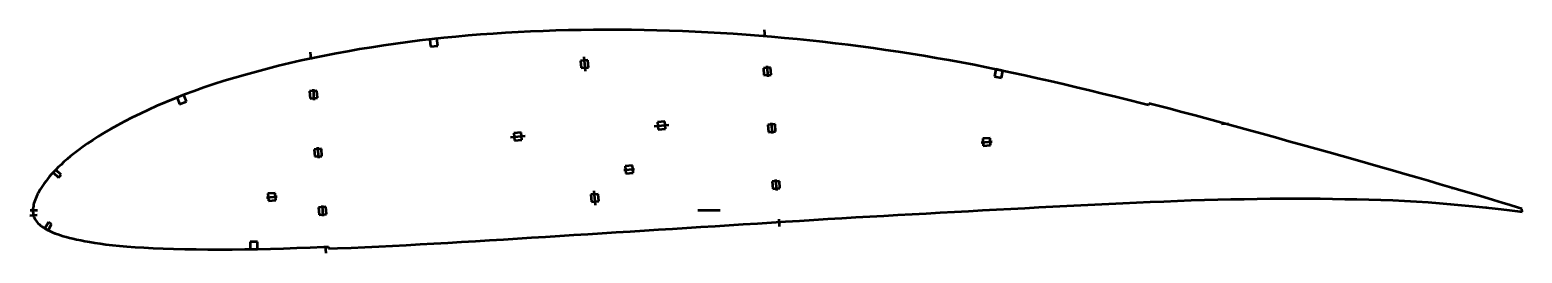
# Model space of a CAD drawing. Header units: metres. Extents: x -308 to 513, y -24 to 99.
import ezdxf

# ---------------------------------------------------------------- set-up
doc = ezdxf.new("R2010")
doc.units = ezdxf.units.M
for name, color, linetype, lineweight in [('FoilLayer', 1, 'Continuous', 50), ('StringerLayer', 1, 'Continuous', 50), ('SubLayer', 1, 'Continuous', 50)]:
    doc.layers.add(name, color=color, linetype=linetype, lineweight=lineweight)

msp = doc.modelspace()

# ---------------------------------------------------------------- linework, layer by layer
at = {"layer": 'FoilLayer'}
for p, q in [((-25.61, 98.75), (-32.54, 98.46)), ((-18.68, 98.99), (-25.61, 98.75)), ((-11.73, 99.18), (-18.68, 98.99)), ((-4.77, 99.32), (-11.73, 99.18)), ((2.19, 99.41), (-4.77, 99.32)), ((9.16, 99.46), (2.19, 99.41)), ((16.12, 99.45), (9.16, 99.46)), ((23.08, 99.4), (16.12, 99.45)), ((30.05, 99.29), (23.08, 99.4)), ((37.03, 99.13), (30.05, 99.29)), ((44.01, 98.93), (37.03, 99.13)), ((51, 98.67), (44.01, 98.93)), ((57.99, 98.37), (51, 98.67)), ((-113.5, 90.82), (-120.08, 89.8)), ((-106.89, 91.78), (-113.5, 90.82)), ((-100.26, 92.68), (-106.89, 91.78)), ((-93.61, 93.52), (-100.26, 92.68)), ((-86.95, 94.3), (-93.61, 93.52)), ((-80.28, 95.02), (-86.95, 94.3)), ((-73.58, 95.67), (-80.28, 95.02)), ((-66.84, 96.26), (-73.58, 95.67)), ((-60.05, 96.8), (-66.84, 96.26)), ((-53.21, 97.28), (-60.05, 96.8)), ((-46.34, 97.72), (-53.21, 97.28)), ((-39.44, 98.11), (-46.34, 97.72)), ((-32.54, 98.46), (-39.44, 98.11)), ((65, 98.02), (57.99, 98.37)), ((72, 97.62), (65, 98.02)), ((79.02, 97.17), (72, 97.62)), ((86.05, 96.67), (79.02, 97.17)), ((93.08, 96.13), (86.05, 96.67)), ((100.12, 95.55), (93.08, 96.13)), ((107.16, 94.92), (100.12, 95.55)), ((114.2, 94.25), (107.16, 94.92)), ((121.23, 93.54), (114.2, 94.25)), ((128.24, 92.79), (121.23, 93.54)), ((135.23, 91.99), (128.24, 92.79)), ((142.2, 91.14), (135.23, 91.99)), ((149.17, 90.25), (142.2, 91.14)), ((-158.73, 82.48), (-164.99, 81.06)), ((-152.41, 83.85), (-158.73, 82.48)), ((-146.03, 85.16), (-152.41, 83.85)), ((-139.61, 86.41), (-146.03, 85.16)), ((-133.14, 87.6), (-139.61, 86.41)), ((-126.63, 88.73), (-133.14, 87.6)), ((-120.08, 89.8), (-126.63, 88.73)), ((156.13, 89.31), (149.17, 90.25)), ((163.08, 88.32), (156.13, 89.31)), ((170.02, 87.29), (163.08, 88.32)), ((176.96, 86.21), (170.02, 87.29)), ((183.88, 85.09), (176.96, 86.21)), ((190.79, 83.91), (183.88, 85.09)), ((197.7, 82.69), (190.79, 83.91)), ((204.62, 81.41), (197.7, 82.69)), ((-189.48, 74.73), (-195.38, 73.03)), ((-183.45, 76.39), (-189.48, 74.73)), ((-177.35, 78), (-183.45, 76.39)), ((-171.2, 79.56), (-177.35, 78)), ((-164.99, 81.06), (-171.2, 79.56)), ((211.56, 80.08), (204.62, 81.41)), ((218.5, 78.71), (211.56, 80.08)), ((225.46, 77.29), (218.5, 78.71)), ((232.43, 75.82), (225.46, 77.29)), ((239.43, 74.29), (232.43, 75.82)), ((246.46, 72.72), (239.43, 74.29)), ((-212.35, 67.62), (-217.77, 65.7)), ((-206.82, 69.48), (-212.35, 67.62)), ((-201.16, 71.28), (-206.82, 69.48)), ((-195.38, 73.03), (-201.16, 71.28)), ((253.54, 71.1), (246.46, 72.72)), ((260.68, 69.43), (253.54, 71.1)), ((267.86, 67.72), (260.68, 69.43)), ((275.06, 66), (267.86, 67.72)), ((282.27, 64.24), (275.06, 66)), ((-238.18, 57.52), (-242.91, 55.38)), ((-233.29, 59.63), (-238.18, 57.52)), ((-228.25, 61.7), (-233.29, 59.63)), ((-223.07, 63.73), (-228.25, 61.7)), ((-217.77, 65.7), (-223.07, 63.73)), ((289.48, 62.46), (282.27, 64.24)), ((296.69, 60.65), (289.48, 62.46)), ((303.92, 58.81), (296.69, 60.65)), ((307.57, 57.87), (303.92, 58.81)), ((307.83, 58.88), (307.57, 57.87)), ((311.43, 57.96), (307.83, 58.88)), ((318.7, 56.06), (311.43, 57.96)), ((-251.86, 51.06), (-256.04, 48.92)), ((-247.48, 53.22), (-251.86, 51.06)), ((-242.91, 55.38), (-247.48, 53.22)), ((325.99, 54.13), (318.7, 56.06)), ((333.28, 52.19), (325.99, 54.13)), ((340.6, 50.21), (333.28, 52.19)), ((347.94, 48.22), (340.6, 50.21)), ((-267.19, 42.67), (-270.45, 40.66)), ((-263.71, 44.72), (-267.19, 42.67)), ((-259.99, 46.8), (-263.71, 44.72)), ((-256.04, 48.92), (-259.99, 46.8)), ((355.31, 46.2), (347.94, 48.22)), ((362.7, 44.17), (355.31, 46.2)), ((370.09, 42.12), (362.7, 44.17)), ((377.49, 40.07), (370.09, 42.12)), ((-281.38, 33.18), (-283.62, 31.46)), ((-278.95, 34.95), (-281.38, 33.18)), ((-276.32, 36.8), (-278.95, 34.95)), ((-273.49, 38.7), (-276.32, 36.8)), ((-270.45, 40.66), (-273.49, 38.7)), ((384.89, 38), (377.49, 40.07)), ((392.28, 35.93), (384.89, 38)), ((399.65, 33.86), (392.28, 35.93)), ((406.98, 31.81), (399.65, 33.86)), ((-290.98, 25.15), (-292.48, 23.7)), ((-289.35, 26.65), (-290.98, 25.15)), ((-287.6, 28.21), (-289.35, 26.65)), ((-285.69, 29.81), (-287.6, 28.21)), ((-283.62, 31.46), (-285.69, 29.81)), ((414.21, 29.77), (406.98, 31.81)), ((421.34, 27.76), (414.21, 29.77)), ((428.33, 25.8), (421.34, 27.76)), ((435.21, 23.84), (428.33, 25.8)), ((-298.43, 17.15), (-299.36, 15.95)), ((-297.43, 18.37), (-298.43, 17.15)), ((-296.33, 19.64), (-297.43, 18.37)), ((-295.15, 20.95), (-296.33, 19.64)), ((-293.87, 22.3), (-295.15, 20.95)), ((-292.48, 23.7), (-293.87, 22.3)), ((441.97, 21.9), (435.21, 23.84)), ((448.63, 19.95), (441.97, 21.9)), ((455.2, 18.02), (448.63, 19.95)), ((461.69, 16.18), (455.2, 18.02)), ((-304.07, 8.5), (-304.52, 7.57)), ((-303.57, 9.46), (-304.07, 8.5)), ((-303, 10.47), (-303.57, 9.46)), ((-302.39, 11.52), (-303, 10.47)), ((-301.73, 12.58), (-302.39, 11.52)), ((-301.01, 13.67), (-301.73, 12.58)), ((-300.22, 14.79), (-301.01, 13.67)), ((-299.36, 15.95), (-300.22, 14.79)), ((468.13, 14.3), (461.69, 16.18)), ((474.5, 12.41), (468.13, 14.3)), ((480.7, 10.58), (474.5, 12.41)), ((486.62, 8.82), (480.7, 10.58)), ((492.22, 7.16), (486.62, 8.82)), ((-306.41, 0.73), (-306.44, -0.05)), ((-306.33, 1.5), (-306.41, 0.73)), ((-306.21, 2.31), (-306.33, 1.5)), ((-306.05, 3.14), (-306.21, 2.31)), ((-305.85, 3.99), (-306.05, 3.14)), ((-305.59, 4.82), (-305.85, 3.99)), ((-305.28, 5.69), (-305.59, 4.82)), ((-304.91, 6.62), (-305.28, 5.69)), ((-304.52, 7.57), (-304.91, 6.62)), ((208.49, -0.42), (216.25, 0)), ((216.25, 0), (224, 0.42)), ((224, 0.42), (231.76, 0.83)), ((231.76, 0.83), (239.5, 1.25)), ((239.5, 1.25), (247.23, 1.66)), ((247.23, 1.66), (254.94, 2.07)), ((254.94, 2.07), (262.64, 2.46)), ((262.64, 2.46), (270.34, 2.84)), ((270.34, 2.84), (278.05, 3.21)), ((278.05, 3.21), (285.75, 3.58)), ((285.75, 3.58), (293.41, 3.95)), ((293.41, 3.95), (301.02, 4.3)), ((301.02, 4.3), (308.58, 4.63)), ((308.58, 4.63), (316.1, 4.94)), ((316.1, 4.94), (323.59, 5.23)), ((323.59, 5.23), (331.02, 5.5)), ((331.02, 5.5), (338.36, 5.74)), ((338.36, 5.74), (345.67, 5.93)), ((345.67, 5.93), (352.96, 6.09)), ((352.96, 6.09), (360.23, 6.23)), ((360.23, 6.23), (367.43, 6.37)), ((367.43, 6.37), (374.5, 6.49)), ((374.5, 6.49), (381.43, 6.54)), ((381.43, 6.54), (388.34, 6.51)), ((388.34, 6.51), (395.25, 6.47)), ((395.25, 6.47), (402.1, 6.45)), ((402.1, 6.45), (408.85, 6.38)), ((408.85, 6.38), (415.57, 6.23)), ((415.57, 6.23), (422.28, 6.08)), ((422.28, 6.08), (428.92, 5.96)), ((428.92, 5.96), (435.46, 5.79)), ((435.46, 5.79), (441.98, 5.51)), ((441.98, 5.51), (448.54, 5.18)), ((448.54, 5.18), (455.06, 4.85)), ((455.06, 4.85), (461.43, 4.49)), ((461.43, 4.49), (467.66, 4.01)), ((467.66, 4.01), (473.87, 3.46)), ((473.87, 3.46), (479.95, 2.89)), ((479.95, 2.89), (485.84, 2.33)), ((485.84, 2.33), (491.45, 1.75)), ((491.45, 1.75), (496.75, 1.17)), ((497.42, 5.62), (492.22, 7.16)), ((496.75, 1.17), (501.72, 0.62)), ((502.19, 4.18), (497.42, 5.62)), ((501.72, 0.62), (506.35, 0.08)), ((506.56, 2.83), (502.19, 4.18)), ((506.35, 0.08), (510.61, -0.44)), ((510.59, 1.61), (506.56, 2.83)), ((513.1, 0.8), (510.59, 1.61)), ((513.24, -0.78), (513.1, 0.8)), ((-306.44, -0.05), (-306.44, -0.76)), ((-306.44, -0.76), (-306.39, -1.47)), ((-306.39, -1.47), (-306.27, -2.19)), ((-306.27, -2.19), (-306.1, -2.9)), ((-306.1, -2.9), (-305.85, -3.62)), ((-305.85, -3.62), (-305.55, -4.34)), ((-305.55, -4.34), (-305.18, -5.04)), ((-305.18, -5.04), (-304.74, -5.72)), ((-304.74, -5.72), (-304.24, -6.39)), ((-304.24, -6.39), (-303.66, -7.05)), ((-303.66, -7.05), (-303.01, -7.7)), ((-303.01, -7.7), (-302.3, -8.33)), ((68.99, -8.68), (76.76, -8.19)), ((76.76, -8.19), (84.53, -7.69)), ((84.53, -7.69), (92.3, -7.19)), ((92.3, -7.19), (100.06, -6.7)), ((100.06, -6.7), (107.81, -6.21)), ((107.81, -6.21), (115.56, -5.72)), ((115.56, -5.72), (123.3, -5.25)), ((123.3, -5.25), (131.05, -4.78)), ((131.05, -4.78), (138.78, -4.31)), ((138.78, -4.31), (146.51, -3.86)), ((146.51, -3.86), (154.23, -3.41)), ((154.23, -3.41), (161.95, -2.98)), ((161.95, -2.98), (169.69, -2.55)), ((169.69, -2.55), (177.45, -2.13)), ((177.45, -2.13), (185.21, -1.71)), ((185.21, -1.71), (192.97, -1.28)), ((192.97, -1.28), (200.74, -0.84)), ((200.74, -0.84), (208.49, -0.42)), ((510.61, -0.44), (513.24, -0.78)), ((-302.3, -8.33), (-301.53, -8.94)), ((-301.53, -8.94), (-300.69, -9.53)), ((-300.69, -9.53), (-299.79, -10.1)), ((-299.79, -10.1), (-298.81, -10.65)), ((-298.81, -10.65), (-297.76, -11.18)), ((-297.76, -11.18), (-296.63, -11.7)), ((-296.63, -11.7), (-295.43, -12.2)), ((-295.43, -12.2), (-294.14, -12.7)), ((-294.14, -12.7), (-292.76, -13.19)), ((-292.76, -13.19), (-291.3, -13.68)), ((-291.3, -13.68), (-289.74, -14.17)), ((-289.74, -14.17), (-288.08, -14.66)), ((-288.08, -14.66), (-286.31, -15.14)), ((-286.31, -15.14), (-284.41, -15.61)), ((-284.41, -15.61), (-282.37, -16.07)), ((-282.37, -16.07), (-280.16, -16.52)), ((-55.17, -16.48), (-47.47, -16)), ((-47.47, -16), (-39.75, -15.53)), ((-39.75, -15.53), (-32.02, -15.05)), ((-32.02, -15.05), (-24.28, -14.56)), ((-24.28, -14.56), (-16.51, -14.06)), ((-16.51, -14.06), (-8.74, -13.57)), ((-8.74, -13.57), (-0.97, -13.08)), ((-0.97, -13.08), (6.81, -12.6)), ((6.81, -12.6), (14.58, -12.11)), ((14.58, -12.11), (22.35, -11.63)), ((22.35, -11.63), (30.12, -11.14)), ((30.12, -11.14), (37.89, -10.64)), ((37.89, -10.64), (45.66, -10.14)), ((45.66, -10.14), (53.44, -9.65)), ((53.44, -9.65), (61.21, -9.17)), ((61.21, -9.17), (68.99, -8.68)), ((-280.16, -16.52), (-277.78, -16.98)), ((-277.78, -16.98), (-275.22, -17.44)), ((-275.22, -17.44), (-272.45, -17.9)), ((-272.45, -17.9), (-269.46, -18.34)), ((-269.46, -18.34), (-266.22, -18.77)), ((-266.22, -18.77), (-262.71, -19.17)), ((-262.71, -19.17), (-258.88, -19.54)), ((-258.88, -19.54), (-254.73, -19.9)), ((-254.73, -19.9), (-250.24, -20.23)), ((-250.24, -20.23), (-245.42, -20.55)), ((-245.42, -20.55), (-240.27, -20.82)), ((-240.27, -20.82), (-234.79, -21.05)), ((-234.79, -21.05), (-229, -21.23)), ((-229, -21.23), (-222.91, -21.38)), ((-222.91, -21.38), (-216.59, -21.49)), ((-216.59, -21.49), (-210.08, -21.57)), ((-210.08, -21.57), (-203.45, -21.61)), ((-203.45, -21.61), (-196.72, -21.58)), ((-196.72, -21.58), (-189.86, -21.49)), ((-189.86, -21.49), (-182.86, -21.35)), ((-182.86, -21.35), (-175.73, -21.17)), ((-175.73, -21.17), (-168.5, -20.97)), ((-168.5, -20.97), (-161.18, -20.72)), ((-161.18, -20.72), (-153.76, -20.45)), ((-153.76, -20.45), (-146.28, -20.17)), ((-146.28, -20.17), (-143.77, -20.07)), ((-143.77, -20.07), (-143.73, -21.12)), ((-143.73, -21.12), (-138.72, -20.92)), ((-138.72, -20.92), (-131.19, -20.61)), ((-131.19, -20.61), (-123.67, -20.28)), ((-123.67, -20.28), (-116.14, -19.92)), ((-116.14, -19.92), (-108.56, -19.54)), ((-108.56, -19.54), (-100.96, -19.14)), ((-100.96, -19.14), (-93.34, -18.74)), ((-93.34, -18.74), (-85.73, -18.32)), ((-85.73, -18.32), (-78.12, -17.89)), ((-78.12, -17.89), (-70.51, -17.44)), ((-70.51, -17.44), (-62.86, -16.96)), ((-62.86, -16.96), (-55.17, -16.48))]:
    msp.add_line(p, q, dxfattribs=at)
at = {"layer": 'StringerLayer'}
for p, q in [((-84.08, 94.61), (-88.05, 94.18)), ((-88.05, 94.18), (-87.62, 90.2)), ((-87.62, 90.2), (-83.65, 90.63)), ((-83.65, 90.63), (-84.08, 94.61)), ((223.56, 77.69), (222.73, 73.77)), ((227.47, 76.86), (223.56, 77.69)), ((226.65, 72.95), (227.47, 76.86)), ((222.73, 73.77), (226.65, 72.95)), ((-223.42, 63.59), (-227.14, 62.13)), ((-227.14, 62.13), (-225.68, 58.41)), ((-225.68, 58.41), (-221.96, 59.87)), ((-221.96, 59.87), (-223.42, 63.59)), ((-293.85, 22.32), (-295.23, 20.87)), ((-295.23, 20.87), (-292.32, 18.12)), ((-290.95, 19.57), (-293.85, 22.32)), ((-292.32, 18.12), (-290.95, 19.57)), ((-297.91, -6.57), (-299.87, -10.05)), ((-298.13, -11.04), (-296.16, -7.55)), ((-296.16, -7.55), (-297.91, -6.57)), ((-299.87, -10.05), (-298.13, -11.04)), ((-182.88, -17.35), (-186.88, -17.43)), ((-186.88, -17.43), (-186.8, -21.43)), ((-186.8, -21.43), (-182.8, -21.35)), ((-182.8, -21.35), (-182.88, -17.35))]:
    msp.add_line(p, q, dxfattribs=at)
at = {"layer": 'SubLayer'}
for p, q in [((96.01, 99.38), (96.32, 95.39)), ((-153.78, 87.11), (-153.48, 83.13)), ((-1, 82.74), (-4.99, 82.44)), ((-4.99, 82.44), (-4.68, 78.45)), ((-3.15, 84.58), (-2.53, 76.61)), ((-0.69, 78.75), (-1, 82.74)), ((-4.68, 78.45), (-0.69, 78.75)), ((99.61, 78.68), (95.62, 78.37)), ((95.62, 78.37), (95.93, 74.38)), ((95.93, 74.38), (99.92, 74.69)), ((97.54, 79.52), (98, 73.54)), ((99.92, 74.69), (99.61, 78.68)), ((-150.15, 65.92), (-154.13, 65.61)), ((-152.22, 66.76), (-151.76, 60.78)), ((-149.84, 61.93), (-150.15, 65.92)), ((-154.13, 65.61), (-153.83, 61.62)), ((-153.83, 61.62), (-149.84, 61.93)), ((-37.71, 42.81), (-41.7, 42.5)), ((-41.7, 42.5), (-41.39, 38.51)), ((-37.4, 38.82), (-37.71, 42.81)), ((35.56, 46.44), (43.54, 47.06)), ((41.39, 48.9), (37.4, 48.59)), ((37.4, 48.59), (37.71, 44.6)), ((37.71, 44.6), (41.7, 44.91)), ((41.7, 44.91), (41.39, 48.9)), ((102.02, 47.4), (98.03, 47.09)), ((98.03, 47.09), (98.34, 43.1)), ((98.34, 43.1), (102.32, 43.41)), ((99.95, 48.24), (100.41, 42.26)), ((102.32, 43.41), (102.02, 47.4)), ((347.68, 47.59), (351.67, 47.89)), ((-147.68, 33.89), (-151.67, 33.58)), ((-151.67, 33.58), (-151.36, 29.6)), ((-149.75, 34.73), (-149.29, 28.75)), ((-147.38, 29.9), (-147.68, 33.89)), ((-43.54, 40.36), (-35.56, 40.97)), ((-41.39, 38.51), (-37.4, 38.82)), ((215.52, 37.42), (221.5, 37.88)), ((220.35, 39.8), (216.36, 39.49)), ((216.36, 39.49), (216.67, 35.5)), ((216.67, 35.5), (220.66, 35.81)), ((220.66, 35.81), (220.35, 39.8)), ((-151.36, 29.6), (-147.38, 29.9)), ((23.61, 24.66), (19.62, 24.35)), ((23.91, 20.67), (23.61, 24.66)), ((18.78, 22.28), (24.76, 22.74)), ((19.62, 24.35), (19.93, 20.36)), ((19.93, 20.36), (23.91, 20.67)), ((102.35, 16.96), (102.81, 10.98)), ((436.59, 22.92), (436.89, 23.88)), ((-173.14, 9.52), (-177.13, 9.21)), ((-177.13, 9.21), (-176.82, 5.22)), ((-172.83, 5.53), (-173.14, 9.52)), ((4.68, 8.96), (0.69, 8.66)), ((0.69, 8.66), (1, 4.67)), ((3.15, 2.83), (2.53, 10.81)), ((4.99, 4.98), (4.68, 8.96)), ((104.42, 16.11), (100.44, 15.81)), ((100.44, 15.81), (100.74, 11.82)), ((100.74, 11.82), (104.73, 12.13)), ((104.73, 12.13), (104.42, 16.11)), ((475, 11.74), (475.31, 12.7)), ((-307.94, 0), (-303.94, 0)), ((-177.97, 7.14), (-171.99, 7.6)), ((-176.82, 5.22), (-172.83, 5.53)), ((-145.22, 1.87), (-149.21, 1.56)), ((-149.21, 1.56), (-148.9, -2.43)), ((-147.29, 2.71), (-146.83, -3.27)), ((-144.91, -2.12), (-145.22, 1.87)), ((1, 4.67), (4.99, 4.98)), ((59.59, 0), (71.8, 0)), ((433.42, 5.35), (433.49, 6.34)), ((473.35, 3.01), (473.44, 4)), ((493.26, 1.05), (493.34, 2.05)), ((494.18, 6.06), (494.5, 7.01)), ((-308.14, -2.88), (-304.15, -2.57)), ((-148.9, -2.43), (-144.91, -2.12)), ((104.04, -4.89), (104.34, -8.88)), ((-145.57, -19.64), (-145.26, -23.63))]:
    msp.add_line(p, q, dxfattribs=at)

doc.saveas('drawing.dxf')
